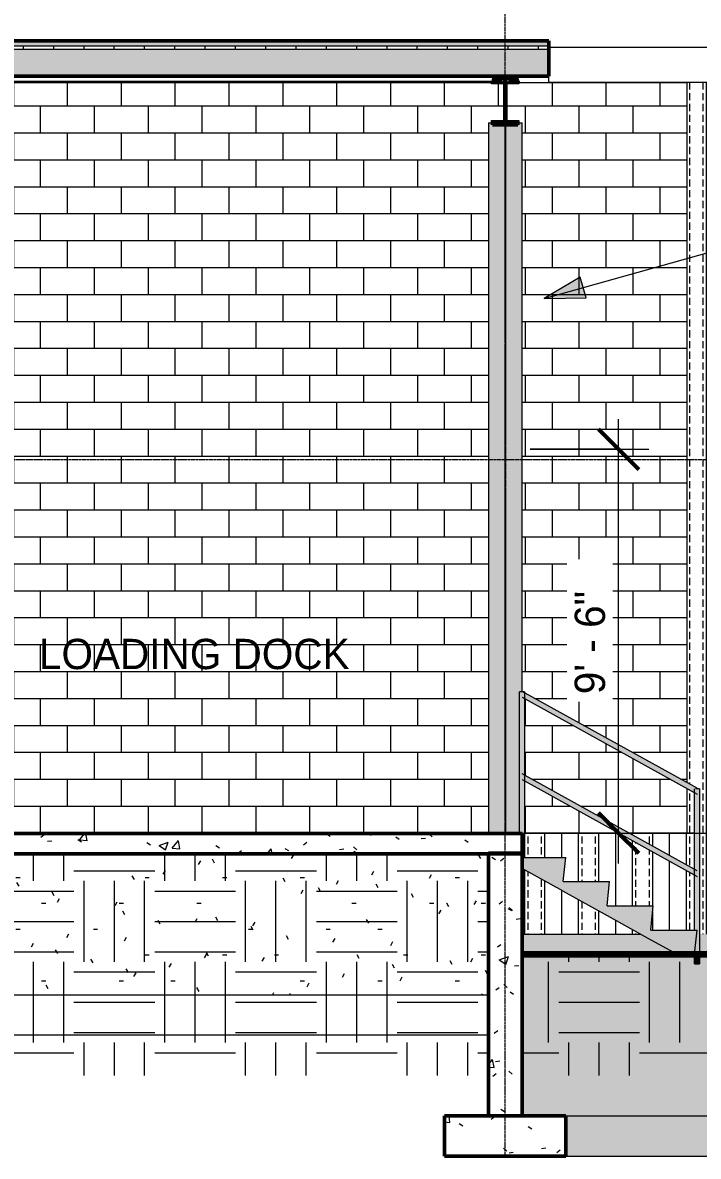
# Model space of a CAD drawing. Header units: inches. Extents: x 1352 to 4245, y -195 to 444.
# Drawn here: x 3064.1 to 3264.8, y -96 to 240.7 of the extents above; entities that cross this region are included whole.
import ezdxf

# ---------------------------------------------------------------- set-up
doc = ezdxf.new("R2010")
doc.units = ezdxf.units.IN
doc.header["$MEASUREMENT"] = 0
for name, pattern in [('Aligning Line 1_8_', [0.25, 0.125, -0.125]), ('Grid Line 1_2_', [0.875, 0.5, -0.125, 0.125, -0.125]), ('Hidden 1_8_', [0.1875, 0.125, -0.0625])]:
    doc.linetypes.add(name, pattern=pattern)
for name, color, linetype, lineweight in [('A-ANNO-DIMS', 211, 'Continuous', 9), ('A-ANNO-DIMS-96', 211, 'Continuous', 9), ('A-FLOR-1', 192, 'Continuous', 50), ('A-FLOR-HRAL', 11, 'Continuous', 9), ('A-FLOR-LEVL-1', 51, 'Grid Line 1_2_', 9), ('A-FLOR-PATT-1', 8, 'Continuous', 9), ('A-ROOF', 132, 'Continuous', 13), ('A-ROOF-2', 132, 'Continuous', 50), ('A-ROOF-PATT-1', 132, 'Continuous', 9), ('A-WALL', 113, 'Continuous', 13), ('A-WALL-4', 163, 'Continuous', 13), ('A-WALL-PATT-2', 50, 'Continuous', 13), ('A-WALL-PATT-3', 7, 'Continuous', 9), ('A-WALL-PATT-4', 111, 'Continuous', 9), ('C-TOPO', 7, 'Continuous', 9), ('C-TOPO-1', 7, 'Continuous', 140), ('C-TOPO-3', 253, 'Continuous', 9), ('C-TOPO-4', 9, 'Continuous', 9), ('G-ANNO-SYMB', 111, 'Aligning Line 1_8_', 9), ('G-ANNO-TEXT', 231, 'Continuous', 9), ('G-ANNO-TEXT-1', 147, 'Continuous', 20), ('S-BEAM', 12, 'Continuous', 13), ('S-BEAM-3', 12, 'Continuous', 9), ('S-BEAM-4', 12, 'Continuous', 50), ('S-COLS', 52, 'Continuous', 13), ('S-COLS-3', 52, 'Hidden 1_8_', 9), ('S-COLS-4', 52, 'Continuous', 9), ('S-FNDN', 32, 'Continuous', 13), ('S-FNDN-1', 50, 'Continuous', 13), ('S-FNDN-3', 153, 'Continuous', 50), ('S-FNDN-5', 163, 'Continuous', 13), ('S-FNDN-6', 8, 'Continuous', 9), ('S-GRID-1', 1, 'Grid Line 1_2_', 9), ('S-STRS', 31, 'Continuous', 9)]:
    doc.layers.add(name, color=color, linetype=linetype, lineweight=lineweight)
doc.styles.add('Century Gothic_1', font='ufonts.com_century-gothic.ttf', dxfattribs={"height": 9})
doc.dimstyles.new('OD__1__Tol__', dxfattribs={"dimscale": 12, "dimtxt": 9.397514, "dimasz": 1, "dimexe": 0.75, "dimexo": 0.5, "dimgap": 0.125, "dimtad": 1, "dimdec": 0, "dimzin": 3, "dimdsep": 46, "dimlunit": 4, "dimtxsty": 'Century Gothic_1', "dimblk1": 'OBLIQUE', "dimblk2": 'OBLIQUE', "dimsah": 1, "dimcen": 0.09, "dimdle": 0.75, "dimazin": 0, "dimtfac": 1, "dimtdec": 4, "dimtix": 1, "dimtmove": 0, "dimatfit": 3, "dimfxl": 1, "dimtvp": 1, "dimtfill": 1, "dimfrac": 2, "dimtolj": 1, "dimtzin": 0, "dimarcsym": 2})
pattern_1 = [(50, (2839.34, 132.76), (27.5427, -2.4099), [2.88, -31.68]), (355, (2839.34, 132.76), (-5.3278, 28.8843), [2.304, -25.344]), (100.451, (2841.636, 132.558), (22.2153, 26.474), [2.448, -26.924]), (46.184, (2839.34, 140.44), (40.982, -6.3564), [4.32, -47.52]), (96.636, (2842.756, 139.91), (35.8907, 37.4062), [3.671, -40.386]), (351.184, (2839.34, 140.44), (35.891, 37.4062), [3.456, -38.016]), (21, (2843.18, 138.52), (22.921, -15.4607), [2.88, -31.68]), (326, (2843.18, 138.52), (9.3435, 27.8457), [2.304, -25.344]), (71.451, (2845.09, 137.23), (32.2648, 12.3844), [2.448, -26.924]), (37.5, (2839.341, 132.759), (0.46686, 12.7827), [1.267, -23.77, 1.267, -24.461, -25.44]), (37.5, (2839.341, 132.759), (0.46686, 12.7827), [-50.765, 1.267, -24.173]), (7.5, (2839.341, 132.759), (10.1016, 15.1451), [1.267, -13.402, 1.267, -23.194, -9.696]), (7.5, (2839.341, 132.759), (10.1016, 15.1451), [-39.13, 1.267, -8.429]), (327.5, (2830.778, 132.759), (20.49916, -0.86578), [1.267, -8.333, 1.267, -28.685, -39.744]), (327.5, (2830.778, 132.759), (20.49916, -0.86578), [-39.552, 1.267, -38.477]), (317.5, (2826.938, 132.759), (22.3948, 3.8443), [1.267, -11.213, 1.267, -18.624, -28.224]), (317.5, (2826.938, 132.759), (22.3948, 3.8443), [-32.371, 1.267, -26.957])]
pattern_2 = [(0, (2839.34, 132.76), (24, 24), [24, -24]), (0, (2839.34, 141.76), (24, 24), [24, -24]), (0, (2839.34, 150.76), (24, 24), [24, -24]), (90, (2842.34, 153.76), (-24, 24), [24, -24]), (90, (2851.34, 153.76), (-24, 24), [24, -24]), (90, (2860.34, 153.76), (-24, 24), [24, -24])]

# ---------------------------------------------------------------- blocks, each defined once
blk = doc.blocks.new('Z-Girder - Z-Girder-1383074-BUILDING SECTION - EAST_WEST - LOOKING SOUTH')
at = {"layer": 'S-BEAM-3'}
h = blk.add_hatch(color=256, dxfattribs=at)
h.paths.add_polyline_path([(2410.06, 223.3), (2538.35, 223.3), (2538.35, 223.35), (2306.06, 223.35), (2306.06, 223.3), (2404.83, 223.3)], flags=0)
h.paths.add_polyline_path([(1588.43, 223.3), (1588.6, 223.3), (1588.6, 223.35), (1585.45, 223.35), (1585.45, 223.3)], flags=0)
h.paths.add_polyline_path([(3211.48, 223.3), (3211.83, 223.3), (3211.83, 223.35), (3211.44, 223.35), (3211.45, 223.3)], flags=0)
h.paths.add_polyline_path([(1591.71, 223.3), (1592.31, 223.3), (1592.29, 223.35), (1591.53, 223.35), (1591.56, 223.3)], flags=0)
h.paths.add_polyline_path([(3207.62, 223.3), (3208.18, 223.34), (3208.16, 223.35), (3207.61, 223.35), (3207.61, 223.3)], flags=0)
h.paths.add_polyline_path([(1593.01, 223.3), (1593.18, 223.35), (1593.16, 223.35), (1592.89, 223.33), (1592.91, 223.3), (1593, 223.3)], flags=0)
h.paths.add_polyline_path([(1592.78, 223.3), (1592.86, 223.33), (1592.84, 223.35), (1592.6, 223.35), (1592.62, 223.3)], flags=0)
h.paths.add_polyline_path([(3207.3, 223.3), (3207.29, 223.35), (3206.99, 223.32), (3207, 223.3), (3207.29, 223.3)], flags=0)
h.paths.add_polyline_path([(1596.31, 223.3), (1817.35, 223.3), (1817.35, 223.35), (1596.31, 223.35)], flags=0)
h.paths.add_polyline_path([(3206.93, 223.3), (3206.93, 223.33), (3206.87, 223.35), (3206.87, 223.31), (3206.89, 223.3)], flags=0)
h.paths.add_polyline_path([(3203.46, 223.3), (3203.43, 223.35), (3037.08, 223.35), (3037.08, 223.3), (3203.43, 223.3)], flags=0)
h.paths.add_polyline_path([(1820.46, 223.3), (1821.06, 223.3), (1821.04, 223.35), (1820.28, 223.35), (1820.31, 223.3)], flags=0)
h.paths.add_polyline_path([(1821.76, 223.3), (1821.93, 223.35), (1821.91, 223.35), (1821.64, 223.33), (1821.66, 223.3), (1821.75, 223.3)], flags=0)
h.paths.add_polyline_path([(3025.23, 223.3), (3026.2, 223.3), (3026.2, 223.35), (3025.06, 223.35), (3025.06, 223.3)], flags=0)
h.paths.add_polyline_path([(1821.53, 223.3), (1821.61, 223.33), (1821.59, 223.35), (1821.35, 223.35), (1821.37, 223.3)], flags=0)
h.paths.add_polyline_path([(3021.68, 223.3), (3021.93, 223.35), (3021.91, 223.35), (3021.64, 223.33), (3021.66, 223.3)], flags=0)
h.paths.add_polyline_path([(3021.6, 223.3), (3021.59, 223.35), (3021.35, 223.35), (3021.37, 223.3), (3021.59, 223.3)], flags=0)
h.paths.add_polyline_path([(1825.06, 223.3), (2057.85, 223.3), (2057.85, 223.35), (1825.06, 223.35)], flags=0)
h.paths.add_polyline_path([(3020.31, 223.3), (3021.06, 223.3), (3021.04, 223.35), (3020.28, 223.35), (3020.28, 223.3)], flags=0)
h.paths.add_polyline_path([(3017.35, 223.3), (3017.35, 223.35), (2789.06, 223.35), (2789.06, 223.3), (3017.18, 223.3)], flags=0)
h.paths.add_polyline_path([(2060.96, 223.3), (2061.56, 223.3), (2061.54, 223.35), (2060.78, 223.35), (2060.81, 223.3)], flags=0)
h.paths.add_polyline_path([(2062.26, 223.3), (2062.43, 223.35), (2062.41, 223.35), (2062.14, 223.33), (2062.16, 223.3), (2062.25, 223.3)], flags=0)
h.paths.add_polyline_path([(2062.03, 223.3), (2062.11, 223.33), (2062.09, 223.35), (2061.85, 223.35), (2061.87, 223.3)], flags=0)
h.paths.add_polyline_path([(2785.37, 223.3), (2785.61, 223.33), (2785.59, 223.35), (2785.35, 223.35), (2785.35, 223.3)], flags=0)
h.paths.add_polyline_path([(2785.68, 223.3), (2785.93, 223.35), (2785.91, 223.35), (2785.64, 223.33), (2785.66, 223.3)], flags=0)
h.paths.add_polyline_path([(2065.56, 223.3), (2298.35, 223.3), (2298.35, 223.35), (2065.56, 223.35)], flags=0)
h.paths.add_polyline_path([(2785.06, 223.3), (2785.01, 223.35), (2784.28, 223.35), (2784.31, 223.3), (2785.04, 223.3)], flags=0)
h.paths.add_polyline_path([(2781.35, 223.3), (2781.35, 223.35), (2546.06, 223.35), (2546.06, 223.3), (2781.18, 223.3)], flags=0)
h.paths.add_polyline_path([(2301.46, 223.3), (2302.06, 223.3), (2302.04, 223.35), (2301.28, 223.35), (2301.31, 223.3)], flags=0)
h.paths.add_polyline_path([(2302.76, 223.3), (2302.93, 223.35), (2302.91, 223.35), (2302.64, 223.33), (2302.66, 223.3), (2302.75, 223.3)], flags=0)
h.paths.add_polyline_path([(2302.53, 223.3), (2302.61, 223.33), (2302.59, 223.35), (2302.35, 223.35), (2302.37, 223.3)], flags=0)
h.paths.add_polyline_path([(2542.37, 223.3), (2542.61, 223.33), (2542.59, 223.35), (2542.35, 223.35), (2542.35, 223.3)], flags=0)
h.paths.add_polyline_path([(2542.68, 223.3), (2542.93, 223.35), (2542.91, 223.35), (2542.64, 223.33), (2542.66, 223.3)], flags=0)
h.paths.add_polyline_path([(2542.06, 223.3), (2542.04, 223.35), (2541.28, 223.35), (2541.31, 223.3), (2542.04, 223.3)], flags=0)
h = blk.add_hatch(color=256, dxfattribs=at)
h.paths.add_polyline_path([(3208.19, 223.35), (3208.16, 223.39), (3208.18, 223.35)], flags=0)
h.paths.add_polyline_path([(3207.96, 223.35), (3207.95, 223.39), (3207.95, 223.35)], flags=0)
h.paths.add_polyline_path([(3021.63, 223.35), (3021.65, 223.39), (3021.59, 223.35)], flags=0)
h.paths.add_polyline_path([(3021.06, 223.35), (3021.05, 223.39), (3021.05, 223.35)], flags=0)
h.paths.add_polyline_path([(3017.35, 223.35), (3017.35, 223.39), (3017.18, 223.35)], flags=0)
h.paths.add_polyline_path([(2538.35, 223.35), (2538.35, 223.39), (2538.18, 223.35)], flags=0)
h.paths.add_polyline_path([(2542.06, 223.35), (2542.05, 223.39), (2542.05, 223.35)], flags=0)
h.paths.add_polyline_path([(2302.06, 223.35), (2302.05, 223.39), (2302.05, 223.35)], flags=0)
h.paths.add_polyline_path([(2062.13, 223.35), (2062.15, 223.39), (2062.09, 223.35)], flags=0)
h.paths.add_polyline_path([(1593.2, 223.35), (1593.13, 223.37), (1593.12, 223.39), (1593.16, 223.35)], flags=0)
for p, q in [((3037.08, 223.35), (3203.46, 223.35)), ((3037.08, 223.3), (3203.46, 223.3)), ((3206.72, 223.3), (3206.77, 223.3)), ((3206.77, 223.35), (3206.89, 223.35)), ((3206.89, 223.3), (3206.97, 223.3)), ((3206.95, 223.35), (3207.31, 223.35)), ((3207, 223.3), (3207.31, 223.3)), ((3207.61, 223.35), (3207.96, 223.35)), ((3207.61, 223.3), (3208.12, 223.3)), ((3208, 223.35), (3208.19, 223.35)), ((3211.44, 223.35), (3211.83, 223.35)), ((3211.45, 223.3), (3211.83, 223.3)), ((3211.83, 223.38), (3211.83, 223.35)), ((3211.83, 223.35), (3211.83, 223.3))]:
    blk.add_line(p, q, dxfattribs=at)
blk = doc.blocks.new('Railing - Lapeyre - 1 1_2_ Post-1355961-BUILDING SECTION - EAST_WEST - LOOKING SOUTH')
at = {"layer": 'A-FLOR-HRAL'}
blk.add_hatch(color=256, dxfattribs=at).paths.add_polyline_path([(3212.45, -0.13), (3212.45, 42), (3211.7, 42), (3211.73, -0.13), (3212.32, -0.13)], flags=0)
h = blk.add_hatch(color=256, dxfattribs=at)
h.paths.add_polyline_path([(3213.18, -17.2), (3213.2, -17.2), (3213.18, -10.87), (3212.45, -10.47), (3212.45, -17.2), (3213.1, -17.2)], flags=0)
h.paths.add_polyline_path([(3213.18, -7.2), (3213.2, -7.2), (3213.18, 15.52), (3212.45, 16.75), (3212.49, -7.2), (3213.18, -7.2)], flags=0)
h.paths.add_polyline_path([(3212.45, 16.75), (3213.2, 17.19), (3213.18, 40.02), (3212.45, 41.25), (3212.45, 18.16)], flags=0)
h.paths.add_polyline_path([(3212.45, 41.25), (3213.2, 41.69), (3213.18, 42), (3212.45, 42)], flags=0)
for p, q in [((3211.7, -0.13), (3211.7, 42)), ((3212.45, 42), (3211.7, 42)), ((3213.2, 42), (3212.45, 42)), ((3213.2, 42), (3213.2, -7.2)), ((3213.2, -10.89), (3213.2, -17.2)), ((3212.45, -17.2), (3213.2, -17.2))]:
    blk.add_line(p, q, dxfattribs=at)
blk = doc.blocks.new('Railing - Lapeyre - 1 1_2_ Post-1355956-BUILDING SECTION - EAST_WEST - LOOKING SOUTH')
at = {"layer": 'A-FLOR-HRAL'}
h = blk.add_hatch(color=256, dxfattribs=at)
h.paths.add_polyline_path([(3263.7, -36), (3264.45, -36), (3264.45, -28.8), (3263.7, -35.99)], flags=0)
h.paths.add_polyline_path([(3264.45, 12.45), (3264.45, 13.2), (3264.01, 13.2), (3264.45, 12.45)], flags=0)
h.paths.add_polyline_path([(3264.45, -12.05), (3264.45, 12.45), (3263.7, 12.01), (3263.73, -10.82), (3264.36, -11.89)], flags=0)
h.paths.add_polyline_path([(3263.8, -28.8), (3264.45, -28.8), (3264.45, -12.05), (3263.7, -12.49), (3263.74, -28.8)], flags=0)
for points in [[(3265.1, -36), (3265.2, -36), (3265.18, 13.2), (3264.45, 13.2), (3264.46, -36), (3264.99, -36)], [(3263.92, -38.8), (3264.45, -38.8), (3264.45, -36), (3263.7, -36), (3263.73, -38.8), (3263.8, -38.8)], [(3264.98, -38.8), (3265.2, -38.8), (3265.18, -36), (3264.45, -36), (3264.45, -38.8), (3264.83, -38.8)]]:
    blk.add_hatch(color=256, dxfattribs=at).paths.add_polyline_path(points, flags=0)
for p, q in [((3263.7, -28.8), (3263.7, 13.2)), ((3264.45, 13.2), (3264.01, 13.2)), ((3265.2, 13.2), (3264.45, 13.2)), ((3265.2, 13.2), (3265.2, -36)), ((3263.7, -38.8), (3263.7, -36)), ((3265.2, -36), (3265.2, -38.8)), ((3263.7, -38.8), (3264.45, -38.8)), ((3264.45, -38.8), (3265.2, -38.8))]:
    blk.add_line(p, q, dxfattribs=at)
blk = doc.blocks.new('Railing - Railing-1340984-BUILDING SECTION - EAST_WEST - LOOKING SOUTH')
at = {"layer": 'A-FLOR-HRAL'}
h = blk.add_hatch(color=256, dxfattribs=at)
h.paths.add_polyline_path([(3264.45, 12.45), (3264.01, 13.2), (3264.45, 13.2), (3264.45, 13.31), (3213.18, 41.68), (3212.45, 41.25), (3263.1, 13.2)], flags=0)
h.paths.add_polyline_path([(3212.59, 42), (3212.65, 42), (3212.45, 42.08), (3212.45, 42)], flags=0)
for points in [[(3263.7, 12.01), (3264.45, 12.45), (3212.45, 41.25), (3213.2, 39.98), (3263.68, 12.02)], [(3264.45, -12.05), (3263.7, -10.78), (3213.18, 17.18), (3212.45, 16.75), (3261.87, -10.62)], [(3263.7, -12.49), (3264.45, -12.05), (3212.45, 16.75), (3213.2, 15.48), (3263.68, -12.48)]]:
    blk.add_hatch(color=256, dxfattribs=at).paths.add_polyline_path(points, flags=0)
for p, q in [((3264.45, 13.31), (3212.45, 42.11)), ((3212.45, 40.39), (3264.45, 11.59)), ((3264.45, -11.19), (3212.45, 17.61)), ((3212.45, 15.89), (3264.45, -12.91))]:
    blk.add_line(p, q, dxfattribs=at)
at = {"layer": 'A-FLOR-HRAL', "flags": 128}
for points in [[(3212.45, 42), (3212.45, 42.08), (3212.45, 42.11)], [(3264.45, 13.31), (3264.45, 13.28), (3264.45, 13.2)]]:
    blk.add_lwpolyline(points, dxfattribs=at)
for name in ['Railing - Lapeyre - 1 1_2_ Post-1355961-BUILDING SECTION - EAST_WEST - LOOKING SOUTH', 'Railing - Lapeyre - 1 1_2_ Post-1355956-BUILDING SECTION - EAST_WEST - LOOKING SOUTH']:
    blk.add_blockref(name, (0, 0))
blk = doc.blocks.new('W-Wide Flange-Column - W10X49-1366581-BUILDING SECTION - EAST_WEST - LOOKING SOUTH')
at = {"layer": 'S-COLS-3'}
for p, q in [((3207.3, 210.4), (3207.3, -0.12)), ((3207.61, -0.12), (3207.61, 210.4))]:
    blk.add_line(p, q, dxfattribs=at)
blk = doc.blocks.new('DIMBLOCK3-BUILDING SECTION - EAST_WEST - LOOKING SOUTH')
at = {"layer": 'A-ANNO-DIMS-96'}
for p, q in [((3241.14, -9), (3241.14, 123)), ((3214.83, 114), (3250.14, 114)), ((3241.14, 114), (3214.83, 114)), ((3238.65, 0), (3250.14, 0)), ((3241.14, 0), (3238.65, 0))]:
    blk.add_line(p, q, dxfattribs=at)
at = {"layer": 'A-ANNO-DIMS-96', "lineweight": 50}
for p, q in [((3241.14, 114), (3235.14, 120)), ((3241.14, 114), (3247.14, 108)), ((3241.14, 0), (3235.14, 6)), ((3241.14, 0), (3247.14, -6))]:
    blk.add_line(p, q, dxfattribs=at)
at = {"layer": 'A-ANNO-DIMS-96', "color": 0, "insert": (3228.1, 41.26), "char_height": 9, "width": 37.7691, "attachment_point": 1, "rotation": 90, "line_spacing_factor": 0.984502, "style": 'Century Gothic_1', "bg_fill": 3, "box_fill_scale": 1.25, "bg_fill_color": 256, "bg_fill_true_color": 13158600, "bg_fill_transparency": 0}
blk.add_mtext('9\' - 6"', dxfattribs=at)
blk = doc.blocks.new('_Oblique')
at = {"color": 0, "linetype": 'ByBlock', "lineweight": -2}
blk.add_line((-0.5, -0.5), (0.5, 0.5), dxfattribs=at)

msp = doc.modelspace()

# ---------------------------------------------------------------- hatches: boundary and pattern name
at = {"layer": 'A-FLOR-PATT-1'}
h = msp.add_hatch(dxfattribs=at)
h.set_pattern_fill('FP_1', color=256, style=0, pattern_type=2)
h.set_pattern_definition(pattern_1)
h.paths.add_polyline_path([(3026.2, -6.13), (3212.45, -6.13), (3212.45, -0.13), (3026.2, -0.13), (3026.2, -1.85)], flags=0)
at = {"layer": 'A-ROOF'}
msp.add_hatch(color=256, dxfattribs=at).paths.add_polyline_path([(1782.95, 233.82), (3220.45, 233.82), (3220.45, 235.32), (1581.64, 235.32), (1581.64, 233.82), (1741.15, 233.82)], flags=0)
at = {"layer": 'A-ROOF-PATT-1'}
h = msp.add_hatch(dxfattribs=at)
h.set_pattern_fill('FP_3', color=256, style=0, pattern_type=2)
h.set_pattern_definition([(0, (2839.341, 132.759), (0, 9), []), (90, (2839.341, 132.759), (-9, 6e-16), [])])
h.paths.add_polyline_path([(1782.95, 232.82), (3220.45, 232.82), (3220.45, 233.82), (1581.64, 233.82), (1581.64, 232.82), (1741.15, 232.82)], flags=0)
h = msp.add_hatch(dxfattribs=at)
h.set_pattern_fill('FP_4', color=256, style=0, pattern_type=2)
h.set_pattern_definition([(161.57, (2839.821, 133.239), (-3.8399538, -1.54e-05), [0, -27.322, 3.034, 0]), (18.43, (2838.861, 133.239), (-3.8399538, 1.54e-05), [0, -27.322, 3.034, 0]), (108.43, (2839.821, 133.239), (1.919622, -9.6005246), [9.106, -21.25]), (71.57, (2838.861, 133.239), (1.919622, 9.6005246), [9.106, -21.25])])
h.paths.add_polyline_path([(1581.64, 224.82), (3220.45, 224.82), (3220.45, 232.82), (1581.64, 232.82), (1581.64, 230.19)], flags=0)
at = {"layer": 'A-WALL-PATT-2'}
h = msp.add_hatch(color=256, dxfattribs=at)
h.paths.add_polyline_path([(3201.2, -0.13), (3201.2, 0), (3049.33, 0), (3049.33, -0.13), (3120.77, -0.13)], flags=0)
h.paths.add_polyline_path([(1949.15, -0.13), (2090.2, -0.13), (2090.2, 102), (2066.7, 102), (2066.7, 0), (2056.7, 0), (2056.7, 102), (1949.39, 102), (1949.39, 0), (1946.2, 0), (1946.2, -0.13), (1949.15, -0.13)], flags=0)
h.paths.add_polyline_path([(3026.2, -0.13), (3026.33, -0.13), (3026.33, 0), (3026.2, 0)], flags=0)
h.paths.add_polyline_path([(2104.2, -0.13), (2246.2, -0.13), (2246.2, 102), (2143.2, 102), (2143.2, 0), (2120.2, 0), (2120.2, 102), (2104.2, 102), (2104.2, 6.15)], flags=0)
h.paths.add_polyline_path([(3016.2, -0.13), (3016.2, 100.18), (3014.35, 101.47), (3013.2, 102), (3003.2, 102), (3003.2, 0), (2980.2, 0), (2980.2, 102), (2884.2, 102), (2884.2, -0.13), (3003.2, -0.13)], flags=0)
h.paths.add_polyline_path([(2260.2, -0.13), (2402.2, -0.13), (2402.2, 102), (2358.2, 102), (2358.2, 0), (2335.2, 0), (2335.2, 102), (2307.2, 102), (2307.2, 0), (2297.2, 0), (2297.2, 102), (2260.2, 102), (2260.2, 70.16)], flags=0)
h.paths.add_polyline_path([(2788.2, -0.13), (2870.2, -0.13), (2870.2, 102), (2790.2, 102), (2790.2, 0), (2765.2, 0), (2765.2, 102), (2728.2, 102), (2728.2, -0.13), (2786.32, -0.13)], flags=0)
h.paths.add_polyline_path([(2416.2, -0.13), (2558.2, -0.13), (2558.2, 0), (2550.2, 0), (2550.2, 102), (2547.2, 102), (2547.2, 0), (2537.2, 0), (2537.2, 102), (2416.2, 102), (2416.2, 70.16)], flags=0)
h.paths.add_polyline_path([(2714.2, -0.13), (2714.2, 102), (2573.2, 102), (2573.2, 0), (2572.2, 0), (2572.2, -0.13), (2702.71, -0.13)], flags=0)
h = msp.add_hatch(color=256, dxfattribs=at)
h.paths.add_polyline_path([(3774.01, -84), (3774.01, -72), (3212.45, -72), (3212.45, -84), (3625.79, -84)], flags=0)
h.paths.add_polyline_path([(3265.2, -36), (3774.01, -36), (3774.01, -6), (3581.7, -6), (3581.7, -30), (3265.2, -30)], flags=0)
h.paths.add_polyline_path([(3258.54, -36), (3247.71, -30), (3212.45, -30), (3212.45, -36), (3250.7, -36)], flags=0)
msp.add_hatch(color=256, dxfattribs=at).paths.add_polyline_path([(3212.45, -72), (3774.01, -72), (3774.01, -36), (3265.2, -36), (3265.18, -38.8), (3263.7, -38.8), (3263.7, -36), (3212.45, -36), (3212.45, -57.85)], flags=0)
at = {"layer": 'A-WALL-PATT-3'}
h = msp.add_hatch(dxfattribs=at)
h.set_pattern_fill('FP_1', color=256, style=0, pattern_type=2)
h.set_pattern_definition(pattern_1)
h.paths.add_polyline_path([(3212.45, -84), (3212.45, -6), (3202.45, -6), (3202.45, -84)], flags=0)
at = {"layer": 'A-WALL-PATT-4'}
h = msp.add_hatch(dxfattribs=at)
h.set_pattern_fill('FP_9', color=256, style=0, pattern_type=2)
h.set_pattern_definition([(0, (3261.453, 0), (0, 8), []), (90, (3261.453, 0), (-8, 8), [8, -8])])
h.paths.add_polyline_path([(3206.93, 222.84), (3207, 222.84), (3207.12, 222.66), (3207.12, 222.66), (3206.96, 222.82)], flags=0)
h.paths.add_polyline_path([(3037.08, 0), (3202.45, 0), (3202.45, 210.94), (3203.46, 210.94), (3203.43, 211.04), (3203.43, 211.62), (3206.49, 211.62), (3206.53, 210.94), (3206.79, 210.96), (3207.01, 211.08), (3207.22, 211.35), (3207.24, 211.38), (3207.28, 211.51), (3207.29, 222.86), (3206.49, 222.86), (3206.49, 222.71), (3206.68, 222.69), (3206.65, 222.66), (3206.53, 222.62), (3206.65, 222.6), (3206.68, 222.54), (3206.49, 222.57), (3203.43, 222.57), (3203.39, 222.86), (3037.08, 222.86), (3037.08, 6.15)], flags=0)
h.paths.add_polyline_path([(3261.45, 0), (3261.41, 13.28), (3213.2, 39.98), (3213.23, 17.18), (3244.24, 0), (3256.65, 0)], flags=0)
h.paths.add_polyline_path([(3241.15, 0), (3213.2, 15.48), (3213.2, 0), (3225.29, 0)], flags=0)
h.paths.add_polyline_path([(3207.98, 222.78), (3207.92, 222.78), (3207.96, 222.78)], flags=0)
h.paths.add_polyline_path([(3261.45, 14.97), (3261.45, 222.86), (3211.48, 222.86), (3211.48, 222.57), (3208.37, 222.61), (3208.25, 222.64), (3208.19, 222.66), (3208.23, 222.76), (3207.87, 222.64), (3207.82, 222.65), (3207.88, 222.75), (3207.93, 222.86), (3207.79, 222.84), (3207.75, 222.86), (3207.61, 222.86), (3207.62, 218.18), (3207.62, 211.51), (3207.77, 211.2), (3208.04, 210.99), (3208.2, 210.94), (3208.37, 210.94), (3208.42, 211.62), (3211.48, 211.62), (3211.48, 210.94), (3212.45, 210.94), (3212.45, 42.11), (3212.65, 42), (3213.2, 41.99), (3213.23, 41.68), (3246.2, 23.42)], flags=0)
h.paths.add_polyline_path([(3207.79, 222.32), (3207.86, 222.44), (3207.86, 222.4)], flags=0)
h.paths.add_polyline_path([(3207.86, 222.33), (3207.96, 222.45), (3207.96, 222.42), (3207.88, 222.35)], flags=0)
h.paths.add_polyline_path([(3207.05, 222.33), (3206.93, 222.45), (3207, 222.4), (3207.02, 222.37)], flags=0)
h.paths.add_polyline_path([(3207.72, 222.48), (3207.85, 222.65), (3207.85, 222.62), (3207.75, 222.51)], flags=0)
h.paths.add_polyline_path([(3207.85, 222.54), (3207.98, 222.68), (3207.96, 222.64), (3207.88, 222.57)], flags=0)
h.paths.add_polyline_path([(3206.93, 222.66), (3206.7, 222.75), (3206.79, 222.75), (3206.93, 222.66)], flags=0)
h.paths.add_polyline_path([(3207.88, 222.66), (3208.02, 222.74), (3207.9, 222.67)], flags=0)
h.paths.add_polyline_path([(3208.42, 222.76), (3208.37, 222.86), (3208.25, 222.84), (3208.28, 222.79), (3208.37, 222.77)], flags=0)
h = msp.add_hatch(dxfattribs=at)
h.set_pattern_fill('FP_6', color=256, style=0, pattern_type=2)
h.set_pattern_definition([(90, (3587.266, 0), (-16, 1e-15), [16, 0, 0, 0]), (90, (3581.266, 0), (-16, 1e-15), [16, 0, 0, 0]), (90, (3582.266, 0), (-16, 1e-15), [2.143, -13.857]), (90, (3576.266, 0), (-16, 1e-15), [16, 0, 0, 0]), (90, (3582.266, 3.214), (-16, 1e-15), [2.143, -13.857]), (90, (3582.266, 6.429), (-16, 1e-15), [2.143, -13.857]), (90, (3582.266, 9.643), (-16, 1e-15), [2.143, -13.857]), (90, (3582.266, 12.857), (-16, 1e-15), [2.143, -13.857]), (90, (3586.266, 0), (-16, 1e-15), [2.143, -13.857]), (90, (3586.266, 3.214), (-16, 1e-15), [2.143, -13.857]), (90, (3586.266, 6.429), (-16, 1e-15), [2.143, -13.857]), (90, (3586.266, 9.643), (-16, 1e-15), [2.143, -13.857]), (90, (3586.266, 12.857), (-16, 1e-15), [2.143, -13.857])])
h.paths.add_polyline_path([(3261.45, 0), (3263.7, 0), (3263.68, 12.02), (3261.45, 13.25), (3261.45, 6.15)], flags=0)
h.paths.add_polyline_path([(3265.2, 0), (3581.7, 0), (3581.7, 222.92), (3261.45, 222.92), (3261.45, 14.97), (3264.45, 13.28), (3264.45, 13.2), (3265.2, 13.19), (3265.2, 6.15)], flags=0)
h = msp.add_hatch(dxfattribs=at)
h.set_pattern_fill('FP_11', color=256, style=0, pattern_type=2)
h.set_pattern_definition([(90, (3603.266, 0), (-16, 1e-15), [16, 0, 0, 0]), (90, (3597.266, 0), (-16, 1e-15), [16, 0, 0, 0]), (90, (3598.266, 0), (-16, 1e-15), [2.143, -13.857]), (90, (3592.266, 0), (-16, 1e-15), [16, 0, 0, 0]), (90, (3598.266, 3.214), (-16, 1e-15), [2.143, -13.857]), (90, (3598.266, 6.429), (-16, 1e-15), [2.143, -13.857]), (90, (3598.266, 9.643), (-16, 1e-15), [2.143, -13.857]), (90, (3598.266, 12.857), (-16, 1e-15), [2.143, -13.857]), (90, (3602.266, 0), (-16, 1e-15), [2.143, -13.857]), (90, (3602.266, 3.214), (-16, 1e-15), [2.143, -13.857]), (90, (3602.266, 6.429), (-16, 1e-15), [2.143, -13.857]), (90, (3602.266, 9.643), (-16, 1e-15), [2.143, -13.857]), (90, (3602.266, 12.857), (-16, 1e-15), [2.143, -13.857])])
h.paths.add_polyline_path([(3580.65, -30), (3581.7, -30), (3581.7, 0), (3265.2, 0), (3265.2, -30), (3538.84, -30)], flags=0)
h.paths.add_polyline_path([(3237.7, -30), (3247.71, -30), (3213.2, -10.89), (3213.18, -17.2), (3212.45, -17.2), (3212.45, -30)], flags=0)
h.paths.add_polyline_path([(3251.45, -28.8), (3263.7, -28.8), (3263.68, -12.48), (3241.15, 0), (3213.2, 0), (3213.2, -7.2), (3225.45, -7.2), (3224.7, -14.4), (3238.45, -14.4), (3237.7, -21.6), (3251.45, -21.6), (3250.7, -28.8)], flags=0)
h.paths.add_polyline_path([(3263.7, -10.78), (3263.7, 0), (3244.24, 0), (3262.02, -9.85)], flags=0)
h = msp.add_hatch(dxfattribs=at)
h.set_pattern_fill('FP_7', color=256, style=0, pattern_type=2)
h.set_pattern_definition([(0, (2839.341, 132.759), (30.72, 7.68), [1.267, -21.773, 1.267, -21.773, -122.88]), (0, (2839.341, 132.759), (30.72, 7.68), [-46.08, 1.267, -44.813, 1.267, -21.773, -53.76]), (0, (2839.341, 132.759), (30.72, 7.68), [-115.2, 1.267, -14.093, 1.267, -37.133]), (120, (2850.861, 136.599), (-22.01108, 22.7643), [1.267, -21.773, 1.267, -21.773, -122.88]), (120, (2850.861, 136.599), (-22.01108, 22.7643), [-46.08, 1.267, -44.813, 1.267, -21.773, -53.76]), (120, (2850.861, 136.599), (-22.01108, 22.7643), [-115.2, 1.267, -14.093, 1.267, -37.133]), (240, (2854.701, 151.959), (-8.70892, -30.4443), [1.267, -21.773, 1.267, -21.773, -122.88]), (240, (2854.701, 151.959), (-8.70892, -30.4443), [-46.08, 1.267, -44.813, 1.267, -21.773, -53.76]), (240, (2854.701, 151.959), (-8.70892, -30.4443), [-115.2, 1.267, -14.093, 1.267, -37.133])])
h.paths.add_polyline_path([(3026.2, -48), (3026.33, -48), (3026.33, -6.13), (3026.2, -6.13), (3026.2, -25.85)], flags=0)
h.paths.add_polyline_path([(3120.9, -48), (3202.45, -48), (3202.45, -6.13), (3036.33, -6.13), (3036.33, -48), (3120.77, -48)], flags=0)
at = {"layer": 'C-TOPO'}
h = msp.add_hatch(dxfattribs=at)
h.set_pattern_fill('FP_2', color=256, style=0, pattern_type=2)
h.set_pattern_definition(pattern_2)
h.paths.add_polyline_path([(4124.14, -72), (4124.14, -36), (3212.45, -36), (3212.45, -72), (3956.91, -72)], flags=0)
at = {"layer": 'C-TOPO-3'}
h = msp.add_hatch(dxfattribs=at)
h.set_pattern_fill('FP_2', color=256, style=0, pattern_type=2)
h.set_pattern_definition(pattern_2)
h.paths.add_polyline_path([(3049.33, -72), (3202.45, -72), (3202.45, -6.13), (3036.33, -6.13), (3036.33, -48), (3049.33, -48), (3049.33, -60), (3026.2, -60), (3026.2, -72), (3039.2, -72)], flags=0)
h.paths.add_polyline_path([(3026.2, -48), (3026.33, -48), (3026.33, -6.13), (3026.2, -6.13), (3026.2, -25.85)], flags=0)
at = {"layer": 'G-ANNO-TEXT'}
msp.add_hatch(color=256, dxfattribs=at).paths.add_polyline_path([(3219.05, 158.81), (3231.47, 158.94), (3229.74, 165.13)], flags=0)
at = {"layer": 'S-BEAM'}
for points in [[(3203.43, 222.57), (3203.66, 224.34), (3203.66, 224.82), (3203.43, 223.08)], [(3206.49, 222.57), (3206.53, 224.34), (3203.66, 224.34), (3203.43, 222.57), (3204.39, 222.57)], [(3211.48, 222.57), (3211.25, 224.34), (3208.37, 224.32), (3208.42, 222.57), (3209.61, 222.57)], [(3211.48, 222.57), (3211.44, 223.39), (3211.25, 224.82), (3211.25, 224.34), (3211.45, 222.8)], [(3207.61, 211.68), (3207.62, 214.18), (3207.61, 214.18)], [(3203.66, 210.4), (3203.66, 210.92), (3203.43, 211.62), (3203.44, 211.01)], [(3206.53, 210.92), (3206.49, 211.62), (3203.43, 211.62), (3203.66, 210.92), (3204.39, 210.92)], [(3211.25, 210.92), (3211.48, 211.62), (3208.42, 211.62), (3208.37, 210.92), (3209.61, 210.92)], [(3211.25, 210.4), (3211.48, 211.04), (3211.47, 211.58), (3211.25, 210.92)]]:
    msp.add_hatch(color=256, dxfattribs=at).paths.add_polyline_path(points, flags=0)
h = msp.add_hatch(color=256, dxfattribs=at)
h.paths.add_polyline_path([(3206.49, 222.66), (3206.49, 222.61), (3206.53, 222.65)], flags=0)
h.paths.add_polyline_path([(3206.64, 222.72), (3206.49, 222.71), (3206.49, 222.66), (3206.68, 222.69)], flags=0)
h.paths.add_polyline_path([(3206.86, 222.66), (3206.68, 222.75), (3206.68, 222.71), (3206.77, 222.68)], flags=0)
h.paths.add_polyline_path([(3207.06, 222.49), (3207.02, 222.56), (3207.02, 222.52)], flags=0)
h.paths.add_polyline_path([(3207.21, 222.26), (3207.17, 222.38), (3207.18, 222.3)], flags=0)
h.paths.add_polyline_path([(3207.05, 222.33), (3206.97, 222.45), (3206.89, 222.46), (3207, 222.37)], flags=0)
h.paths.add_polyline_path([(3207, 222.47), (3206.85, 222.61), (3206.78, 222.61), (3207, 222.47)], flags=0)
h.paths.add_polyline_path([(3207.18, 222.47), (3207.12, 222.59), (3207.13, 222.54)], flags=0)
h.paths.add_polyline_path([(3206.69, 222.54), (3206.65, 222.6), (3206.49, 222.6), (3206.49, 222.57), (3206.65, 222.54)], flags=0)
h.paths.add_polyline_path([(3206.77, 222.76), (3206.68, 222.75), (3206.89, 222.68)], flags=0)
h.paths.add_polyline_path([(3207, 222.64), (3206.87, 222.75), (3206.77, 222.76), (3206.99, 222.64)], flags=0)
h.paths.add_polyline_path([(3206.75, 223.02), (3206.78, 223.05), (3206.87, 223.01)], flags=0)
h.paths.add_polyline_path([(3206.67, 223.01), (3206.5, 223.07), (3206.5, 223.01), (3206.7, 222.95)], flags=0)
h.paths.add_polyline_path([(3206.84, 222.94), (3206.7, 223.01), (3206.71, 222.99), (3206.75, 222.98)], flags=0)
h.paths.add_polyline_path([(3206.93, 222.84), (3206.84, 222.94), (3206.5, 222.95), (3206.9, 222.82)], flags=0)
h.paths.add_polyline_path([(3207.13, 222.66), (3207.12, 222.73), (3206.99, 222.85), (3206.96, 222.82), (3207, 222.78)], flags=0)
h.paths.add_polyline_path([(3206.5, 223.18), (3206.53, 223.22), (3206.5, 223.2)], flags=0)
h.paths.add_polyline_path([(3207.04, 222.87), (3206.95, 223.01), (3206.83, 223.13), (3206.53, 223.17), (3206.5, 223.18), (3206.5, 223.07), (3206.87, 222.96), (3206.92, 222.94), (3206.96, 222.94), (3207, 222.9)], flags=0)
h.paths.add_polyline_path([(3206.99, 223.1), (3206.92, 223.1), (3206.99, 223.04)], flags=0)
h.paths.add_polyline_path([(3207.17, 222.92), (3207.11, 223.04), (3207, 223.08), (3207.15, 222.93)], flags=0)
h.paths.add_polyline_path([(3207.26, 222.98), (3207.22, 223.14), (3207.15, 223.21)], flags=0)
h.paths.add_polyline_path([(3206.87, 223.26), (3206.95, 223.26), (3206.87, 223.31), (3206.64, 223.41), (3206.51, 223.35), (3206.5, 223.23), (3206.68, 223.25), (3206.74, 223.28), (3206.77, 223.31), (3206.81, 223.29)], flags=0)
h.paths.add_polyline_path([(3206.98, 223.15), (3206.87, 223.26), (3206.82, 223.24), (3206.96, 223.16)], flags=0)
h.paths.add_polyline_path([(3206.77, 223.43), (3206.66, 223.49), (3206.69, 223.45)], flags=0)
h.paths.add_polyline_path([(3206.99, 223.29), (3206.99, 223.32), (3206.77, 223.43)], flags=0)
h.paths.add_polyline_path([(3206.52, 223.73), (3206.53, 223.68), (3206.68, 223.69), (3206.53, 223.73)], flags=0)
h.paths.add_polyline_path([(3206.91, 223.67), (3206.85, 223.76), (3206.9, 223.77), (3206.85, 223.83), (3206.52, 223.84), (3206.53, 223.73), (3206.78, 223.72), (3206.85, 223.69)], flags=0)
h.paths.add_polyline_path([(3207.07, 223.53), (3207, 223.63), (3207, 223.59)], flags=0)
h.paths.add_polyline_path([(3207.17, 223.36), (3207.07, 223.53), (3207.02, 223.52), (3207.17, 223.37)], flags=0)
h.paths.add_polyline_path([(3206.51, 223.62), (3206.68, 223.65), (3206.52, 223.68)], flags=0)
h.paths.add_polyline_path([(3206.9, 223.46), (3206.7, 223.57), (3206.51, 223.62), (3206.53, 223.51), (3206.73, 223.5), (3206.89, 223.46)], flags=0)
h.paths.add_polyline_path([(3206.89, 223.51), (3206.83, 223.58), (3206.72, 223.6)], flags=0)
h.paths.add_polyline_path([(3207.27, 223.56), (3207.21, 223.74), (3207.23, 223.66)], flags=0)
h.paths.add_polyline_path([(3206.9, 223.85), (3206.79, 223.94), (3206.79, 223.89), (3206.87, 223.86)], flags=0)
h.paths.add_polyline_path([(3206.9, 223.85), (3206.98, 223.85), (3206.97, 223.86)], flags=0)
h.paths.add_polyline_path([(3207.05, 223.71), (3206.9, 223.85), (3206.85, 223.83), (3207, 223.74)], flags=0)
h.paths.add_polyline_path([(3206.98, 223.98), (3206.91, 224.07), (3206.66, 224.16), (3206.53, 224.15), (3206.94, 224)], flags=0)
h.paths.add_polyline_path([(3207.16, 223.8), (3207, 223.97), (3207.06, 223.91), (3207.13, 223.83)], flags=0)
h.paths.add_polyline_path([(3206.79, 223.94), (3206.68, 224.02), (3206.53, 223.96), (3206.74, 223.94)], flags=0)
h.paths.add_polyline_path([(3207.11, 223.98), (3207.08, 224.07), (3206.53, 224.34), (3206.53, 224.2), (3206.87, 224.14), (3207.01, 224.05)], flags=0)
h = msp.add_hatch(color=256, dxfattribs=at)
h.paths.add_polyline_path([(3207.86, 222.33), (3207.96, 222.45), (3207.93, 222.45)], flags=0)
h.paths.add_polyline_path([(3208.25, 222.84), (3208.23, 222.78), (3208.28, 222.79)], flags=0)
h.paths.add_polyline_path([(3207.88, 222.66), (3208.19, 222.82), (3208.25, 222.84), (3208.09, 222.88), (3207.9, 222.68)], flags=0)
h.paths.add_polyline_path([(3207.96, 222.68), (3208.07, 222.78), (3208.05, 222.77), (3207.98, 222.7)], flags=0)
h.paths.add_polyline_path([(3207.88, 222.66), (3207.91, 222.64), (3207.96, 222.68)], flags=0)
h.paths.add_polyline_path([(3207.81, 222.64), (3207.98, 222.78), (3207.9, 222.77)], flags=0)
h.paths.add_polyline_path([(3208.42, 222.61), (3208.42, 222.66), (3208.37, 222.62), (3208.42, 222.61)], flags=0)
h.paths.add_polyline_path([(3208.21, 222.54), (3208.42, 222.6), (3208.42, 222.61), (3208.25, 222.6)], flags=0)
h.paths.add_polyline_path([(3208.42, 222.66), (3208.42, 222.76), (3208.23, 222.76), (3208.19, 222.7), (3208.19, 222.66), (3208.42, 222.66)], flags=0)
h.paths.add_polyline_path([(3208.25, 223.14), (3208.41, 223.12), (3208.37, 223.17)], flags=0)
h.paths.add_polyline_path([(3208.4, 223.23), (3208.37, 223.44), (3208.16, 223.33), (3208.01, 223.22), (3208.05, 223.2), (3208.23, 223.25), (3208.4, 223.23)], flags=0)
h.paths.add_polyline_path([(3208.23, 223.18), (3208.4, 223.18), (3208.37, 223.22), (3208.23, 223.18)], flags=0)
h.paths.add_polyline_path([(3208.05, 223.1), (3208.2, 223.18), (3208.05, 223.19), (3207.91, 223.1), (3207.9, 223.03), (3207.92, 223.01), (3208.01, 223.07)], flags=0)
h.paths.add_polyline_path([(3207.93, 222.98), (3208.05, 223.02), (3208.11, 223.09), (3208.02, 223.07)], flags=0)
h.paths.add_polyline_path([(3208.2, 222.98), (3208.41, 223.04), (3208.37, 223.06), (3208.25, 223.04), (3208.2, 222.98)], flags=0)
h.paths.add_polyline_path([(3208.14, 223.04), (3208.41, 223.09), (3208.23, 223.09)], flags=0)
h.paths.add_polyline_path([(3208.16, 223.45), (3208.39, 223.52), (3208.25, 223.52)], flags=0)
h.paths.add_polyline_path([(3207.95, 223.33), (3208.09, 223.43), (3207.98, 223.39)], flags=0)
h.paths.add_polyline_path([(3208.18, 223.67), (3208.08, 223.67), (3208, 223.59)], flags=0)
h.paths.add_polyline_path([(3208.16, 223.62), (3208.26, 223.67), (3208.18, 223.67)], flags=0)
h.paths.add_polyline_path([(3208.09, 223.54), (3208.16, 223.62), (3208, 223.59), (3207.95, 223.5)], flags=0)
h.paths.add_polyline_path([(3207.88, 223.39), (3208.09, 223.5), (3208.09, 223.54), (3207.95, 223.44)], flags=0)
h.paths.add_polyline_path([(3208.18, 223.67), (3208.39, 223.74), (3208.24, 223.74), (3208.19, 223.68)], flags=0)
h.paths.add_polyline_path([(3208.17, 223.82), (3208.06, 223.82), (3208, 223.77)], flags=0)
h.paths.add_polyline_path([(3208.17, 223.82), (3208.38, 223.87), (3208.24, 223.89), (3208.17, 223.83)], flags=0)
h.paths.add_polyline_path([(3208.24, 223.74), (3208.38, 223.83), (3208.17, 223.82), (3208.18, 223.75)], flags=0)
h.paths.add_polyline_path([(3207.97, 223.86), (3208.19, 223.95), (3208.38, 223.96), (3208.38, 224.06), (3208.23, 224.06), (3208.19, 224.01), (3208.03, 223.97), (3208.01, 223.93)], flags=0)
h.paths.add_polyline_path([(3208.15, 224.09), (3208.15, 224.03), (3208.23, 224.06)], flags=0)
h.paths.add_polyline_path([(3208.08, 224.12), (3208.15, 224.09), (3208.38, 224.1), (3208.38, 224.15), (3208.15, 224.13), (3208.08, 224.12)], flags=0)
h.paths.add_polyline_path([(3207.99, 224.12), (3208.16, 224.18), (3208.38, 224.2), (3208.37, 224.34), (3208.17, 224.29), (3207.89, 224.11), (3207.82, 224.05), (3207.8, 223.98), (3207.97, 224.1)], flags=0)
h.paths.add_polyline_path([(3207.86, 223.97), (3208.08, 224.12), (3207.97, 224.08), (3207.88, 223.98)], flags=0)
at = {"layer": 'S-BEAM-3'}
h = msp.add_hatch(dxfattribs=at)
h.set_pattern_fill('FP_8', color=256, style=0, pattern_type=2)
h.set_pattern_definition([(45, (2839.341, 132.759), (-9.5035, 9.5035), []), (45, (2839.341, 147.159), (-9.5035, 9.5035), [])])
h.paths.add_polyline_path([(3211.25, 210.4), (3211.25, 210.92), (3208.2, 210.93), (3207.89, 211.08), (3207.68, 211.35), (3207.61, 211.68), (3207.62, 223.74), (3207.77, 224.05), (3208.04, 224.26), (3208.37, 224.34), (3211.25, 224.34), (3211.25, 224.86), (3203.66, 224.86), (3203.66, 224.34), (3206.71, 224.32), (3207.01, 224.17), (3207.23, 223.91), (3207.3, 223.57), (3207.28, 211.51), (3207.13, 211.2), (3206.87, 210.99), (3206.53, 210.92), (3203.66, 210.92), (3203.66, 210.4), (3209.61, 210.4)], flags=0)
at = {"layer": 'S-COLS'}
h = msp.add_hatch(color=256, dxfattribs=at)
h.paths.add_polyline_path([(3204.39, -0.13), (3211.7, -0.13), (3211.73, 42), (3212.45, 42), (3212.45, 210.94), (3211.43, 210.92), (3211.25, 210.4), (3203.66, 210.4), (3203.43, 210.94), (3202.45, 210.92), (3202.45, -0.13)], flags=0)
h.paths.add_polyline_path([(3208.37, 210.92), (3208.37, 210.94), (3208.2, 210.93)], flags=0)
at = {"layer": 'S-FNDN-1'}
msp.add_hatch(color=256, dxfattribs=at).paths.add_polyline_path([(3778.6, -96), (3778.6, -84), (3225.45, -84), (3225.45, -96), (3622.46, -96)], flags=0)
at = {"layer": 'S-FNDN-6'}
h = msp.add_hatch(dxfattribs=at)
h.set_pattern_fill('FP_1', color=256, style=0, pattern_type=2)
h.set_pattern_definition(pattern_1)
h.paths.add_polyline_path([(3225.45, -96), (3225.45, -84), (3189.45, -84), (3189.45, -96)], flags=0)
at = {"layer": 'S-STRS'}
for points in [[(3224.7, -17.26), (3224.7, -14.4), (3225.45, -7.2), (3212.45, -7.2), (3212.45, -10.47)], [(3237.7, -24.46), (3237.7, -21.6), (3238.45, -14.4), (3224.7, -14.4), (3224.7, -17.26), (3225.29, -17.58)], [(3250.7, -31.66), (3250.7, -28.8), (3251.45, -21.6), (3237.7, -21.6), (3237.7, -24.46), (3246.2, -29.16)], [(3258.54, -36), (3263.7, -36), (3264.45, -28.8), (3250.7, -28.8), (3250.7, -31.66)]]:
    msp.add_hatch(color=256, dxfattribs=at).paths.add_polyline_path(points, flags=0)

# ---------------------------------------------------------------- linework, layer by layer
at = {"layer": 'A-FLOR-1'}
for p, q in [((3212.45, -0.13), (3026.2, -0.13)), ((3212.45, -6.13), (3212.45, -0.13)), ((3026.2, -6.13), (3212.45, -6.13))]:
    msp.add_line(p, q, dxfattribs=at)
at = {"layer": 'A-FLOR-LEVL-1'}
for p, q in [((1351.78, 111), (4220.89, 111)), ((1351.78, 0), (4220.89, 0))]:
    msp.add_line(p, q, dxfattribs=at)
at = {"layer": 'A-ROOF'}
for p, q in [((1581.64, 233.82), (3220.45, 233.82)), ((1581.64, 232.82), (3220.45, 232.82)), ((3220.45, 233.43), (3581.7, 233.43)), ((3220.45, 222.92), (3220.45, 224.82)), ((3261.45, 222.92), (3220.45, 222.92))]:
    msp.add_line(p, q, dxfattribs=at)
at = {"layer": 'A-ROOF-2'}
for p, q in [((3220.45, 235.32), (1581.64, 235.32)), ((3220.45, 224.82), (3220.45, 235.32)), ((1581.64, 224.82), (3220.45, 224.82))]:
    msp.add_line(p, q, dxfattribs=at)
at = {"layer": 'A-WALL'}
for p, q in [((3581.7, 222.92), (3261.45, 222.92)), ((3261.45, 222.92), (3261.45, 14.97)), ((3261.45, 13.25), (3261.45, 0)), ((3241.15, 0), (3213.2, 0)), ((3263.7, 0), (3244.24, 0)), ((3212.45, -30), (3247.71, -30))]:
    msp.add_line(p, q, dxfattribs=at)
at = {"layer": 'A-WALL-4'}
msp.add_line((3201.2, -0.13), (3201.2, 0), dxfattribs=at)
at = {"layer": 'C-TOPO'}
for p, q in [((3258.54, -36), (3212.45, -36)), ((3479.64, -36), (3212.45, -36)), ((3263.7, -36), (3258.54, -36))]:
    msp.add_line(p, q, dxfattribs=at)
at = {"layer": 'C-TOPO-1'}
msp.add_line((3212.45, -36), (3479.64, -36), dxfattribs=at)
at = {"layer": 'C-TOPO-4'}
for p, q in [((3212.45, -36), (3212.45, -30)), ((3212.45, -30), (3212.45, -36)), ((3258.54, -36), (3212.45, -36)), ((3263.7, -36), (3258.54, -36))]:
    msp.add_line(p, q, dxfattribs=at)
at = {"layer": 'G-ANNO-SYMB'}
msp.add_line((1448.5, 0), (4124.14, 0), dxfattribs=at)
at = {"layer": 'G-ANNO-TEXT'}
for p, q in [((3219.05, 158.81), (3639.32, 276.32)), ((3229.74, 165.13), (3219.05, 158.81)), ((3231.47, 158.94), (3229.74, 165.13)), ((3219.05, 158.81), (3231.47, 158.94))]:
    msp.add_line(p, q, dxfattribs=at)
at = {"layer": 'S-BEAM-3'}
for p, q in [((3203.66, 224.34), (3203.43, 222.57)), ((3203.43, 222.57), (3203.43, 223.14)), ((3206.49, 222.57), (3203.43, 222.57)), ((3211.48, 222.57), (3208.42, 222.57)), ((3211.25, 224.34), (3211.48, 222.57)), ((3211.48, 223.14), (3211.48, 222.57)), ((3207.29, 212.42), (3207.29, 221.77)), ((3207.62, 221.77), (3207.62, 212.42)), ((3203.66, 210.92), (3203.43, 211.62)), ((3203.43, 211.04), (3203.43, 211.62)), ((3203.43, 211.62), (3206.49, 211.62)), ((3203.66, 210.4), (3203.43, 211.04)), ((3206.95, 211.04), (3206.53, 211.04)), ((3208.38, 211.04), (3207.96, 211.04)), ((3208.42, 211.62), (3211.48, 211.62)), ((3211.48, 211.62), (3211.25, 210.92)), ((3211.25, 210.4), (3211.48, 211.04)), ((3211.48, 211.62), (3211.48, 211.04))]:
    msp.add_line(p, q, dxfattribs=at)
for centre, start_param, end_param in [((3206.49, 221.77), 3.141593, 4.712389), ((3208.42, 221.77), 4.712389, 6.283185), ((3206.49, 212.42), 1.570796, 3.141593), ((3208.42, 212.42), 0, 1.570796)]:
    msp.add_ellipse(centre, major_axis=(-0.8, 0), ratio=0.999797, start_param=start_param, end_param=end_param, dxfattribs=at)
at = {"layer": 'S-BEAM-4'}
for p, q in [((3211.25, 224.86), (3203.66, 224.86)), ((3203.66, 224.86), (3203.66, 224.34)), ((3203.66, 224.34), (3206.53, 224.34)), ((3207.3, 223.57), (3207.3, 211.68)), ((3207.61, 211.68), (3207.61, 223.57)), ((3208.37, 224.34), (3211.25, 224.34)), ((3211.25, 224.34), (3211.25, 224.86)), ((3206.53, 210.92), (3203.66, 210.92)), ((3203.66, 210.92), (3203.66, 210.4)), ((3203.66, 210.4), (3211.25, 210.4)), ((3211.25, 210.92), (3208.37, 210.92)), ((3211.25, 210.4), (3211.25, 210.92))]:
    msp.add_line(p, q, dxfattribs=at)
for points in [[(3206.53, 224.34), (3206.59, 224.34), (3206.71, 224.33), (3206.87, 224.27), (3207.02, 224.18), (3207.16, 224.04), (3207.27, 223.83), (3207.3, 223.66), (3207.3, 223.57)], [(3207.61, 223.57), (3207.61, 223.63), (3207.62, 223.75), (3207.68, 223.91), (3207.77, 224.06), (3207.91, 224.2), (3208.11, 224.31), (3208.28, 224.34), (3208.37, 224.34)], [(3207.3, 211.68), (3207.3, 211.62), (3207.29, 211.51), (3207.23, 211.35), (3207.14, 211.2), (3207, 211.06), (3206.79, 210.94), (3206.62, 210.92), (3206.53, 210.92)], [(3208.37, 210.92), (3208.31, 210.92), (3208.2, 210.93), (3208.04, 210.99), (3207.89, 211.08), (3207.75, 211.22), (3207.63, 211.42), (3207.61, 211.59), (3207.61, 211.68)]]:
    msp.add_open_spline(points, degree=3, knots=[0, 0, 0, 0, 0.142857, 0.285714, 0.428571, 0.571429, 0.785714, 1, 1, 1, 1], dxfattribs=at)
at = {"layer": 'S-COLS-4'}
for p, q in [((3202.45, 210.94), (3203.44, 210.94)), ((3202.45, 210.94), (3202.45, -0.13)), ((3206.53, 210.94), (3206.73, 210.94)), ((3208.18, 210.94), (3208.37, 210.94)), ((3211.47, 210.94), (3212.45, 210.94)), ((3212.45, 42.11), (3212.45, 210.94))]:
    msp.add_line(p, q, dxfattribs=at)
at = {"layer": 'S-FNDN'}
for p, q in [((3203.43, 222.86), (3037.08, 222.86)), ((3206.8, 222.86), (3206.49, 222.86)), ((3207.3, 222.86), (3206.92, 222.86)), ((3207.79, 222.86), (3207.61, 222.86)), ((3208.01, 222.86), (3207.8, 222.86)), ((3208.41, 222.86), (3208.21, 222.86)), ((3261.45, 222.86), (3211.48, 222.86)), ((3037.08, 0), (3202.45, 0)), ((3049.33, -48), (3202.45, -48)), ((3202.45, -60), (3049.33, -60))]:
    msp.add_line(p, q, dxfattribs=at)
at = {"layer": 'S-FNDN-3'}
for p, q in [((3212.45, -6), (3202.45, -6)), ((3202.45, -6), (3202.45, -84)), ((3212.45, -84), (3212.45, -6.13)), ((3225.45, -84), (3189.45, -84)), ((3189.45, -84), (3189.45, -96)), ((3225.45, -96), (3225.45, -84)), ((3189.45, -96), (3225.45, -96))]:
    msp.add_line(p, q, dxfattribs=at)
at = {"layer": 'S-FNDN-5'}
for p, q in [((3225.45, -84), (4101.84, -84)), ((3225.45, -96), (4101.84, -96))]:
    msp.add_line(p, q, dxfattribs=at)
at = {"layer": 'S-GRID-1'}
msp.add_line((3207.45, -96), (3207.45, 300), dxfattribs=at)
at = {"layer": 'S-STRS'}
for p, q in [((3212.45, -7.2), (3225.45, -7.2)), ((3224.7, -14.4), (3225.45, -7.2)), ((3224.7, -17.26), (3212.45, -10.47)), ((3224.7, -14.4), (3238.45, -14.4)), ((3237.7, -21.6), (3238.45, -14.4)), ((3224.7, -17.26), (3237.7, -24.46)), ((3237.7, -21.6), (3251.45, -21.6)), ((3250.7, -28.8), (3251.45, -21.6)), ((3237.7, -24.46), (3250.7, -31.66)), ((3250.7, -28.8), (3264.45, -28.8)), ((3263.7, -36), (3264.45, -28.8)), ((3250.7, -31.66), (3258.54, -36)), ((3258.54, -36), (3263.7, -36))]:
    msp.add_line(p, q, dxfattribs=at)

# ---------------------------------------------------------------- block references
at = {"layer": 'A-FLOR-HRAL'}
msp.add_blockref('Railing - Railing-1340984-BUILDING SECTION - EAST_WEST - LOOKING SOUTH', (0, 0), dxfattribs=at)
at = {"layer": 'S-BEAM-3'}
msp.add_blockref('Z-Girder - Z-Girder-1383074-BUILDING SECTION - EAST_WEST - LOOKING SOUTH', (0, 0), dxfattribs=at)
at = {"layer": 'S-COLS-3'}
msp.add_blockref('W-Wide Flange-Column - W10X49-1366581-BUILDING SECTION - EAST_WEST - LOOKING SOUTH', (0, 0), dxfattribs=at)

# ---------------------------------------------------------------- texts
at = {"layer": 'G-ANNO-TEXT-1', "insert": (3068.96, 57.71), "char_height": 9, "width": 123.018, "attachment_point": 1, "style": 'Century Gothic_1'}
msp.add_mtext('LOADING DOCK', dxfattribs=at)

# ---------------------------------------------------------------- next in the draw order: dimensions: what is measured, and where the dimension line sits
at = {"layer": 'A-ANNO-DIMS'}
dim = msp.add_linear_dim(base=(3241.14, 114), p1=(3232.65, 0), p2=(3208.83, 114), angle=90, dimstyle='OD__1__Tol__', override={"dimpost": '<>', "dimfxl": 116.462563}, dxfattribs=at)
dim.commit()
dim.dimension.update_dxf_attribs({"geometry": 'DIMBLOCK3-BUILDING SECTION - EAST_WEST - LOOKING SOUTH', "text_midpoint": (3234.91, 57)})

doc.saveas('drawing.dxf')
